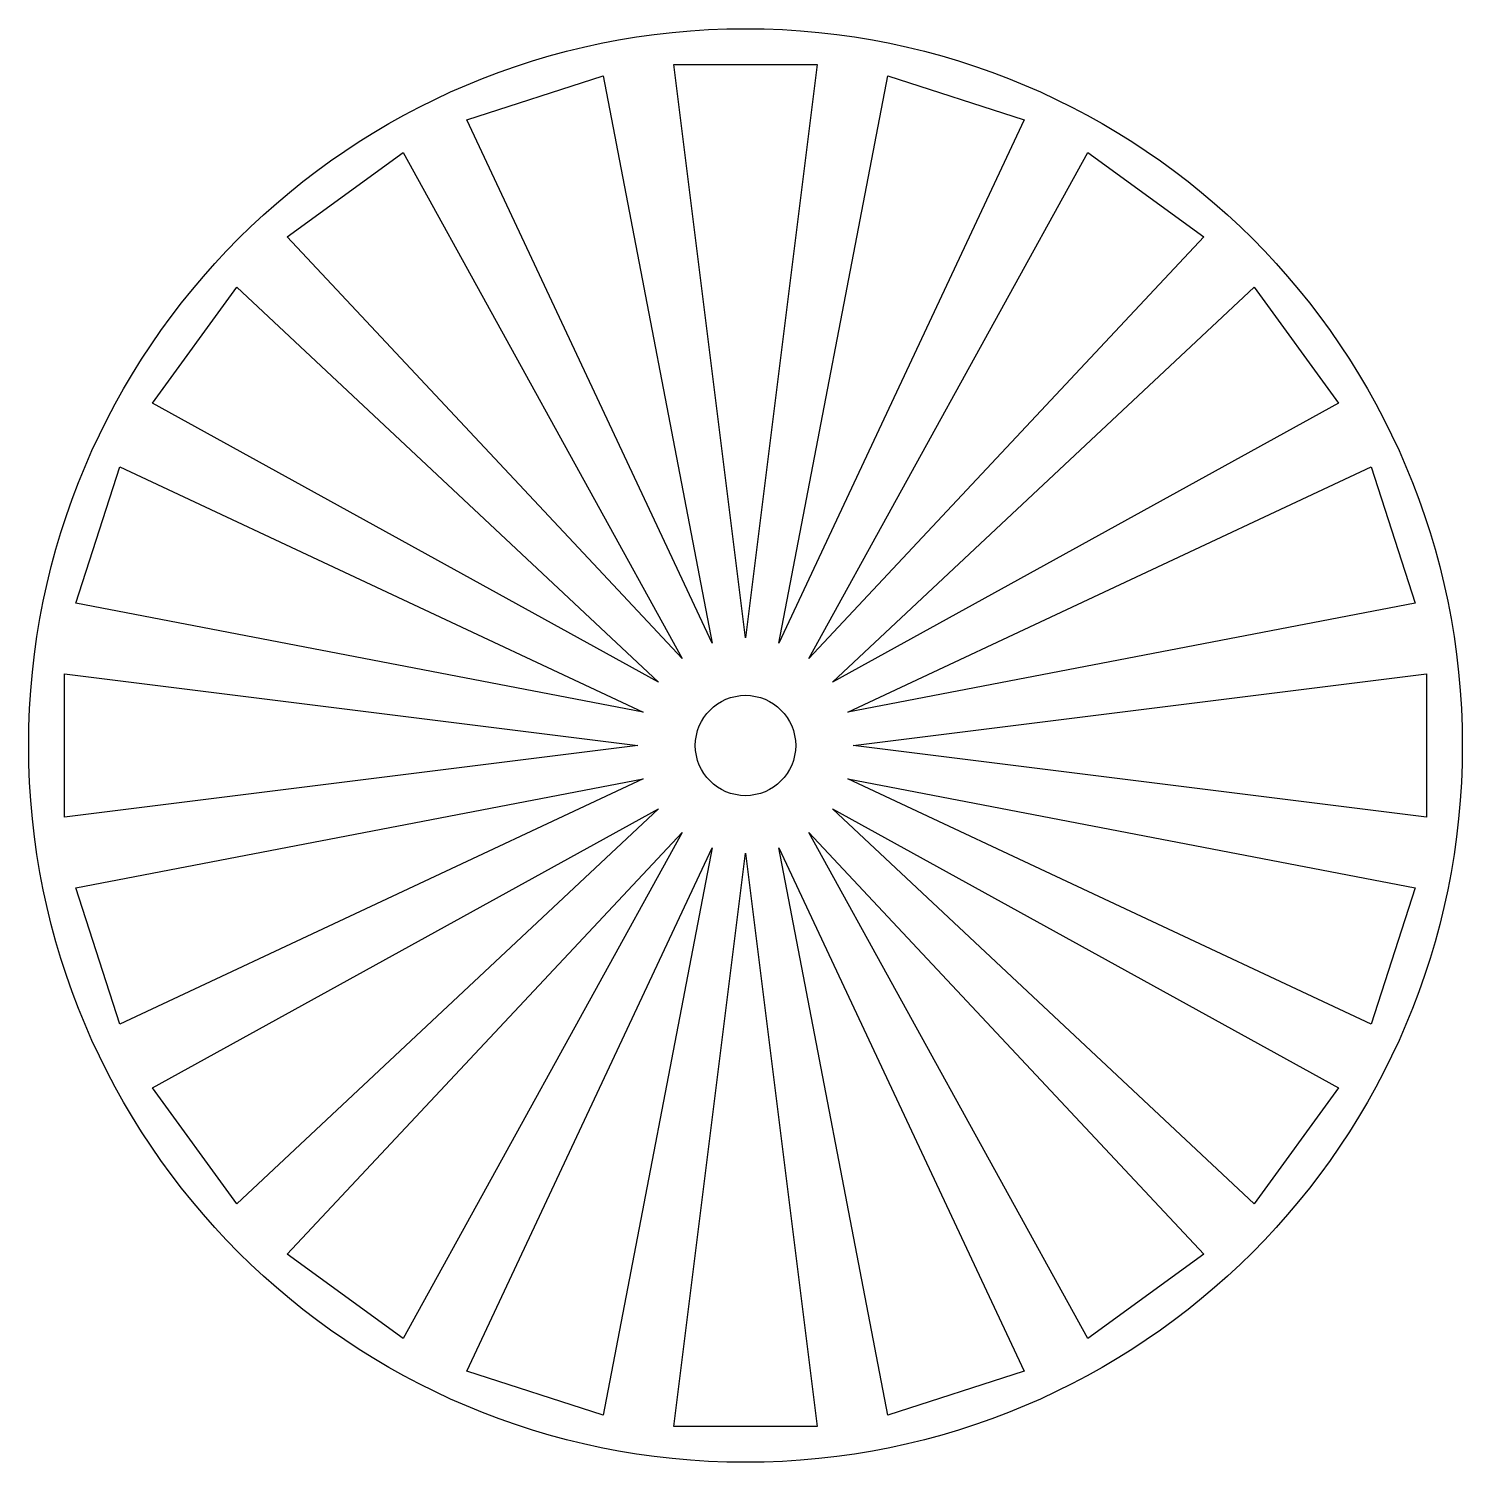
# Model space of a CAD drawing. Header units: millimetres. Extents: x -20 to 20, y -20 to 20.
import ezdxf

# ---------------------------------------------------------------- set-up
doc = ezdxf.new("R2010")
doc.units = ezdxf.units.MM
doc.layers.get('0').update_dxf_attribs({"linetype": 'CONTINUOUS'})

msp = doc.modelspace()

# ---------------------------------------------------------------- linework, layer by layer
for points in [[(-2, 19), (2, 19), (0, 3)], [(-3.969, 18.688), (-0.927, 2.853), (-7.773, 17.452)], [(7.773, 17.452), (0.927, 2.853), (3.969, 18.688)], [(-9.55, 16.547), (-1.763, 2.427), (-12.786, 14.196)], [(12.786, 14.196), (1.763, 2.427), (9.55, 16.547)], [(-14.196, 12.786), (-2.427, 1.763), (-16.547, 9.55)], [(16.547, 9.55), (2.427, 1.763), (14.196, 12.786)], [(-17.452, 7.773), (-2.853, 0.927), (-18.688, 3.969)], [(18.688, 3.969), (2.853, 0.927), (17.452, 7.773)], [(-19, 2), (-3, 0), (-19, -2)], [(19, -2), (3, 0), (19, 2)], [(-18.688, -3.969), (-2.853, -0.927), (-17.452, -7.773)], [(17.452, -7.773), (2.853, -0.927), (18.688, -3.969)], [(-16.547, -9.55), (-2.427, -1.763), (-14.196, -12.786)], [(14.196, -12.786), (2.427, -1.763), (16.547, -9.55)], [(-12.786, -14.196), (-1.763, -2.427), (-9.55, -16.547)], [(9.55, -16.547), (1.763, -2.427), (12.786, -14.196)], [(-7.773, -17.452), (-0.927, -2.853), (-3.969, -18.688)], [(-2, -19), (0, -3), (2, -19)], [(3.969, -18.688), (0.927, -2.853), (7.773, -17.452)]]:
    msp.add_lwpolyline(points, close=True)
for radius in [20, 1.4]:
    msp.add_circle((0, 0), radius)

doc.saveas('drawing.dxf')
